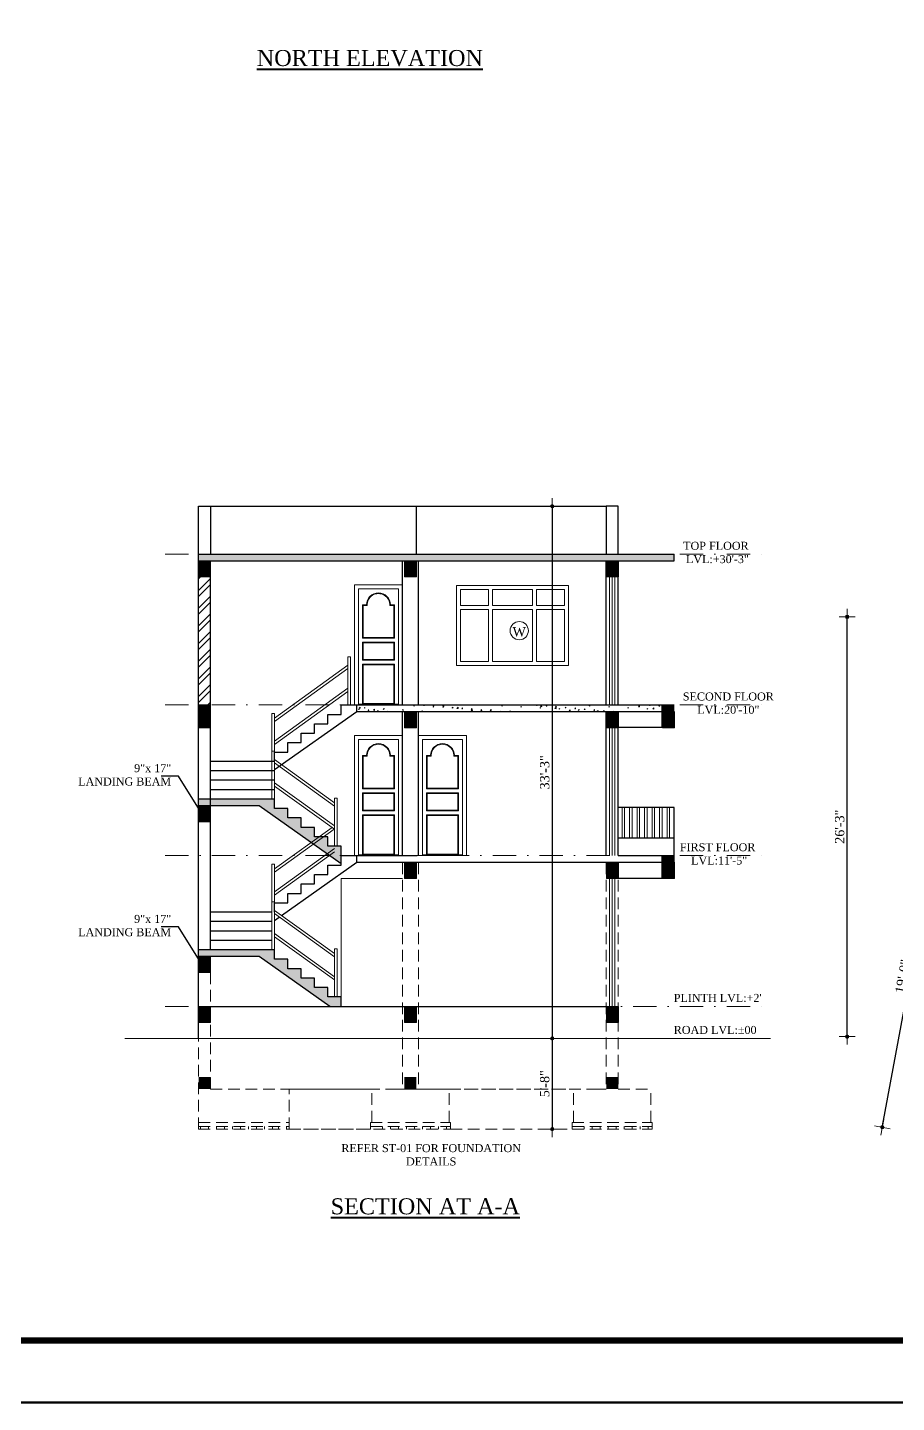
# Model space of a CAD drawing. Header units: inches. Extents: x 897 to 49934, y -34925 to -18564.
# Drawn here: x 17360 to 18012, y -25586 to -24555 of the extents above; entities that cross this region are included whole.
import ezdxf

# ---------------------------------------------------------------- set-up
doc = ezdxf.new("R2010")
doc.units = ezdxf.units.IN
doc.header["$LTSCALE"] = 35
doc.header["$MEASUREMENT"] = 0
doc.header["$PDMODE"] = 34
doc.linetypes.add('DASHDOTX2', pattern=[2, 1, -0.5, 0, -0.5])
doc.linetypes.add('HIDDEN', pattern=[0.375, 0.25, -0.125])
for name, color, linetype, lineweight in [('SES- Door&Window', 21, 'Continuous', 15), ('SES-CENTRE', 8, 'DASHDOTX2', 13), ('SES-DIMENSION', 142, 'Continuous', 13), ('SES-Elevation', 4, 'Continuous', 15), ('SES-HACTH', 8, 'Continuous', 13), ('SES-Leader', 2, 'Continuous', 15), ('SES-REBARS', 1, 'Continuous', 40), ('SES-SHEETS', 7, 'Continuous', 60), ('SES-TEXT', 3, 'Continuous', 20), ('SES-TitleText', 7, 'Continuous', 40), ('SES-Wall Plan', 6, 'Continuous', 30)]:
    doc.layers.add(name, color=color, linetype=linetype, lineweight=lineweight)
doc.styles.add('7 INCH', font='times.ttf', dxfattribs={"height": 7})
doc.styles.add('SES-ARAIL', font='times.ttf', dxfattribs={"height": 6})
doc.styles.add('SES-Title Text', font='times.ttf', dxfattribs={"height": 10})
doc.dimstyles.new('7 INCH', dxfattribs={"dimscale": 0, "dimtxt": 7, "dimasz": 1, "dimexe": 2, "dimexo": 9, "dimgap": 2, "dimtad": 1, "dimdec": 0, "dimzin": 3, "dimdsep": 46, "dimlunit": 4, "dimtxsty": '7 INCH', "dimblk": 'DIM', "dimcen": 3, "dimdle": 3, "dimse1": 1, "dimse2": 1, "dimclrd": 256, "dimclre": 256, "dimclrt": 7, "dimadec": 1, "dimazin": 2, "dimtfac": 1, "dimtdec": 0, "dimtix": 1, "dimtofl": 0, "dimtmove": 2, "dimatfit": 3, "dimldrblk": 'ARW', "dimfxl": 2, "dimfrac": 2, "dimtolj": 2, "dimtzin": 0, "dimarcsym": 0})

# ---------------------------------------------------------------- blocks, each defined once
blk = doc.blocks.new('DIM')
at = {"layer": 'SES-DIMENSION'}
h = blk.add_hatch(color=256, dxfattribs=at)
h.paths.add_polyline_path([(0, 1.28), (0, 0), (1.28, 0, 0.414214)])
h.paths.add_polyline_path([(1.28, 0), (0, 0), (0, -1.28, 0.414214)])
h.paths.add_polyline_path([(0, 0), (-1.28, 0, 0.414214), (0, -1.28)])
h.paths.add_polyline_path([(0, 1.28, 0.414214), (-1.28, 0), (0, 0)])
for p, q in [((0, 6), (0, -6)), ((-6, 0), (6, 0))]:
    blk.add_line(p, q, dxfattribs=at)
blk.add_circle((0, 0), 1.28, dxfattribs=at)
blk = doc.blocks.new('*D622')
at = {"layer": 'Defpoints', "color": 0, "linetype": 'ByBlock', "transparency": 16777216}
for p in [(18042.9, -25155.8), (18072.5, -25161.3), (18031, -25385.5)]:
    blk.add_point(p, dxfattribs=at)
at = {"layer": 'SES-DIMENSION', "linetype": 'ByBlock', "lineweight": -2, "transparency": 16777216}
blk.add_line((18001.5, -25379), (18042.7, -25156.8), dxfattribs=at)
for p, rotation in [((18042.9, -25155.8), 79.49685454110212), ((18001.3, -25380), 259.4968545411022)]:
    blk.add_blockref('DIM', p, dxfattribs=dict(at, rotation=rotation))
at = {"layer": 'SES-DIMENSION', "color": 7, "linetype": 'ByBlock', "transparency": 16777216, "insert": (18016.6, -25266.9), "char_height": 7, "attachment_point": 5, "rotation": 79.4969, "style": '7 INCH'}
blk.add_mtext('\\A2;19\'-0"', dxfattribs=at)
blk = doc.blocks.new('ARW')
at = {"layer": 'SES-DIMENSION'}
blk.add_lwpolyline([(10, 0, 0, 6, 0), (0, 0, 0, 0, 0), (10, 0, 0, 0, 0)], format="xyseb", dxfattribs=at)
blk = doc.blocks.new('s1')
at = {"layer": 'SES-SHEETS', "color": 8}
blk.add_lwpolyline([(14202.2, -12888.6), (17370.2, -12888.6), (17370.2, -15126.6), (14202.2, -15126.6)], close=True, dxfattribs=at)
at = {"layer": 'SES-SHEETS'}
for points in [[(14295.2, -12933.6), (17325.2, -12933.6), (17325.2, -15081.6), (14295.2, -15081.6)], [(14296.2, -12934.6), (17324.2, -12934.6), (17324.2, -15080.6), (14296.2, -15080.6)], [(14297.2, -12935.6), (17323.2, -12935.6), (17323.2, -15079.6), (14297.2, -15079.6)], [(14298.2, -12936.6), (17322.2, -12936.6), (17322.2, -15078.6), (14298.2, -15078.6)]]:
    blk.add_lwpolyline(points, close=True, dxfattribs=at)
blk = doc.blocks.new('BEAM')
at = {"layer": 'SES-HACTH'}
h = blk.add_hatch(color=256, dxfattribs=at)
h.dxf.hatch_style = 1
h.paths.add_polyline_path([(13624.7, -26176.9), (13624.7, -26188.9), (13633.7, -26188.9), (13633.7, -26176.9)])
at = {"layer": 'SES-Elevation'}
blk.add_lwpolyline([(13624.7, -26176.9), (13633.7, -26176.9), (13633.7, -26188.9), (13624.7, -26188.9)], close=True, dxfattribs=at)
blk = doc.blocks.new('*D779')
at = {"layer": 'Defpoints', "color": 0, "transparency": 16777216}
for p in [(17787.2, -24914.4), (17753.8, -25313.4), (17787.2, -25313.4)]:
    blk.add_point(p, dxfattribs=at)
at = {"layer": 'SES-DIMENSION', "lineweight": -2, "transparency": 16777216}
blk.add_line((17753.8, -24915.4), (17753.8, -25312.4), dxfattribs=at)
for p, rotation in [((17753.8, -24914.4), 90), ((17753.8, -25313.4), 270)]:
    blk.add_blockref('DIM', p, dxfattribs=dict(at, rotation=rotation))
at = {"layer": 'SES-DIMENSION', "color": 7, "transparency": 16777216, "insert": (17748.2, -25113.9), "char_height": 7, "attachment_point": 5, "rotation": 90, "style": '7 INCH'}
blk.add_mtext('\\A2;33\'-3"', dxfattribs=at)
blk = doc.blocks.new('*D780')
at = {"layer": 'Defpoints', "color": 0, "transparency": 16777216}
for p in [(17787.2, -25313.4), (17753.8, -25381.4), (17812.7, -25381.4)]:
    blk.add_point(p, dxfattribs=at)
at = {"layer": 'SES-DIMENSION', "lineweight": -2, "transparency": 16777216}
blk.add_line((17753.8, -25314.4), (17753.8, -25380.4), dxfattribs=at)
for p, rotation in [((17753.8, -25313.4), 90), ((17753.8, -25381.4), 270)]:
    blk.add_blockref('DIM', p, dxfattribs=dict(at, rotation=rotation))
at = {"layer": 'SES-DIMENSION', "color": 7, "transparency": 16777216, "insert": (17748.2, -25347.4), "char_height": 7, "attachment_point": 5, "rotation": 90, "style": '7 INCH'}
blk.add_mtext('\\A2;5\'-8"', dxfattribs=at)
blk = doc.blocks.new('w')
at = {"layer": 'SES-Elevation', "linetype": 'Continuous'}
blk.add_lwpolyline([(19209.8, -25311.3), (19293.8, -25311.3), (19293.8, -25251.3), (19209.8, -25251.3)], close=True, dxfattribs=at)
at = {"layer": 'SES-Elevation'}
blk.add_circle((19256.9, -25285.1), 6.83, dxfattribs=at)
at = {"layer": 'SES-HACTH', "linetype": 'Continuous'}
for p, q in [((19233.8, -25254.3), (19212.8, -25254.3)), ((19212.8, -25254.3), (19212.8, -25266.3)), ((19233.8, -25254.3), (19233.8, -25266.3)), ((19266.8, -25254.3), (19236.8, -25254.3)), ((19236.8, -25254.3), (19236.8, -25266.3)), ((19266.8, -25254.3), (19266.8, -25266.3)), ((19290.8, -25254.3), (19269.8, -25254.3)), ((19269.8, -25254.3), (19269.8, -25266.3)), ((19290.8, -25266.3), (19290.8, -25254.3)), ((19233.8, -25266.3), (19212.8, -25266.3)), ((19266.8, -25266.3), (19236.8, -25266.3)), ((19290.8, -25266.3), (19269.8, -25266.3)), ((19233.8, -25269.3), (19212.8, -25269.3)), ((19212.8, -25269.3), (19212.8, -25308.3)), ((19233.8, -25269.3), (19233.8, -25308.3)), ((19266.8, -25269.3), (19236.8, -25269.3)), ((19236.8, -25269.3), (19236.8, -25308.3)), ((19266.8, -25269.3), (19266.8, -25308.3)), ((19290.8, -25269.3), (19269.8, -25269.3)), ((19269.8, -25269.3), (19269.8, -25308.3)), ((19290.8, -25308.3), (19290.8, -25269.3)), ((19212.8, -25308.3), (19233.8, -25308.3)), ((19236.8, -25308.3), (19266.8, -25308.3)), ((19269.8, -25308.3), (19290.8, -25308.3))]:
    blk.add_line(p, q, dxfattribs=at)
at = {"layer": 'SES-TEXT', "ltscale": 2, "style": '7 INCH'}
blk.add_text('W', height=7, dxfattribs=at).set_placement((19251.9, -25289.4))
blk = doc.blocks.new('*D796')
at = {"layer": 'Defpoints', "color": 0, "transparency": 16777216}
for p in [(17975, -24997.3), (18168.5, -24997.3), (18168.5, -25312.1)]:
    blk.add_point(p, dxfattribs=at)
at = {"layer": 'SES-Elevation', "lineweight": -2, "transparency": 16777216}
blk.add_line((17975, -25311.1), (17975, -24998.3), dxfattribs=at)
for p, rotation in [((17975, -24997.3), 90), ((17975, -25312.1), 270)]:
    blk.add_blockref('DIM', p, dxfattribs=dict(at, rotation=rotation))
at = {"layer": 'SES-Elevation', "color": 7, "transparency": 16777216, "insert": (17969.4, -25154.7), "char_height": 7, "attachment_point": 5, "rotation": 90, "style": '7 INCH'}
blk.add_mtext('\\A2;26\'-3"', dxfattribs=at)

msp = doc.modelspace()

# ---------------------------------------------------------------- hatches: boundary and pattern name
at = {"layer": 'SES-DIMENSION', "linetype": 'ByBlock'}
h = msp.add_hatch(dxfattribs=at)
h.set_pattern_fill('ANSI32', color=256, scale=15, angle=45)
h.set_pattern_definition([(90, (3906.802, 961.649), (-5.625, 9e-16), []), (90, (3908.677, 963.524), (-5.625, 9e-16), [])])
h.paths.add_polyline_path([(17845.37, -25140.39), (17803.37, -25140.39), (17803.37, -25163.39), (17845.37, -25163.39)])
at = {"layer": 'SES-Elevation'}
h = msp.add_hatch(dxfattribs=at)
h.set_pattern_fill('ANSI32', color=256, scale=25)
h.paths.add_polyline_path([(17497.59, -24967.39), (17488.59, -24967.39), (17488.59, -25063.39), (17497.59, -25063.39)])
at = {"layer": 'SES-Elevation', "linetype": 'HIDDEN'}
for points in [[(17488.59, -25342.39), (17497.59, -25342.39), (17497.59, -25351.39), (17488.59, -25351.39)], [(17642.98, -25342.39), (17651.98, -25342.39), (17651.98, -25351.39), (17642.98, -25351.39)], [(17794.37, -25342.39), (17803.37, -25342.39), (17803.37, -25351.39), (17794.37, -25351.39)]]:
    msp.add_hatch(color=256, dxfattribs=at).paths.add_polyline_path(points)
at = {"layer": 'SES-HACTH'}
h = msp.add_hatch(color=256, dxfattribs=at)
h.dxf.hatch_style = 1
h.paths.add_polyline_path([(17845.37, -24955.39), (17845.37, -24950.39), (17488.59, -24950.39), (17488.59, -24955.39)])
h = msp.add_hatch(color=256, dxfattribs=at)
h.dxf.hatch_style = 1
h.paths.add_polyline_path([(17488.59, -25068.39), (17497.59, -25068.39), (17497.59, -25063.39), (17488.59, -25063.39)])
h = msp.add_hatch(color=256, dxfattribs=at)
h.dxf.hatch_style = 1
h.paths.add_polyline_path([(17845.37, -25063.39), (17836.37, -25063.39), (17836.37, -25068.39), (17845.37, -25068.39)])
h = msp.add_hatch(color=256, dxfattribs=at)
h.dxf.hatch_style = 1
h.paths.add_polyline_path([(17555.59, -25141.08), (17545.59, -25141.08), (17545.59, -25134.02), (17488.59, -25134.02), (17488.59, -25139.02), (17534, -25139.02), (17595.59, -25182.51), (17595.59, -25176.39), (17595.59, -25169.33), (17585.59, -25169.33), (17585.59, -25162.27), (17575.59, -25162.27), (17575.59, -25155.2), (17565.59, -25155.2), (17565.59, -25148.14), (17555.59, -25148.14)])
h = msp.add_hatch(color=256, dxfattribs=at)
h.dxf.hatch_style = 1
h.paths.add_polyline_path([(17845.37, -25181.39), (17845.37, -25176.39), (17836.37, -25176.39), (17836.37, -25181.39)])
h = msp.add_hatch(color=256, dxfattribs=at)
h.dxf.hatch_style = 1
h.paths.add_polyline_path([(17586.92, -25289.39), (17595.59, -25289.39), (17595.59, -25282.33), (17585.59, -25282.33), (17585.59, -25275.27), (17575.59, -25275.27), (17575.59, -25268.2), (17565.59, -25268.2), (17565.59, -25261.14), (17555.59, -25261.14), (17555.59, -25254.08), (17545.59, -25254.08), (17545.59, -25247.02), (17488.59, -25247.02), (17488.59, -25252.02), (17534, -25252.02)])

# ---------------------------------------------------------------- linework, layer by layer
at = {"layer": 'SES- Door&Window'}
for p, q in [((17605.48, -24973.39), (17605.48, -25063.39)), ((17608.48, -24976.39), (17608.48, -25063.39)), ((17608.48, -24976.39), (17638.48, -24976.39)), ((17638.48, -24976.39), (17638.48, -25063.39)), ((17611.48, -25013.39), (17611.48, -24988.39)), ((17611.48, -24988.39), (17614.48, -24988.39)), ((17611.98, -25012.89), (17611.98, -24988.89)), ((17611.98, -24988.89), (17615, -24988.89)), ((17631.97, -24988.89), (17634.98, -24988.89)), ((17632.48, -24988.39), (17635.48, -24988.39)), ((17634.98, -24988.89), (17634.98, -25012.89)), ((17635.48, -24988.39), (17635.48, -25013.39)), ((17635.48, -25013.39), (17611.48, -25013.39)), ((17635.48, -25016.39), (17611.48, -25016.39)), ((17611.48, -25029.89), (17611.48, -25016.39)), ((17634.98, -25012.89), (17611.98, -25012.89)), ((17634.98, -25016.89), (17611.98, -25016.89)), ((17611.98, -25029.39), (17611.98, -25016.89)), ((17634.98, -25016.89), (17634.98, -25029.39)), ((17635.48, -25016.39), (17635.48, -25029.89)), ((17635.48, -25029.89), (17611.48, -25029.89)), ((17634.98, -25029.39), (17611.98, -25029.39)), ((17611.48, -25062.89), (17611.48, -25032.89)), ((17635.48, -25032.89), (17611.48, -25032.89)), ((17611.98, -25062.39), (17611.98, -25033.39)), ((17634.98, -25033.39), (17611.98, -25033.39)), ((17634.98, -25033.39), (17634.98, -25062.39)), ((17635.48, -25032.89), (17635.48, -25062.89)), ((17608.48, -25062.89), (17638.48, -25062.89)), ((17634.98, -25062.39), (17611.98, -25062.39)), ((17605.48, -25086.39), (17605.48, -25176.39)), ((17608.48, -25089.39), (17608.48, -25176.39)), ((17608.48, -25089.39), (17638.48, -25089.39)), ((17638.48, -25089.39), (17638.48, -25176.39)), ((17656.48, -25089.39), (17656.48, -25176.39)), ((17656.48, -25089.39), (17686.48, -25089.39)), ((17686.48, -25089.39), (17686.48, -25176.39)), ((17611.48, -25126.39), (17611.48, -25101.39)), ((17611.48, -25101.39), (17614.48, -25101.39)), ((17611.98, -25125.89), (17611.98, -25101.89)), ((17611.98, -25101.89), (17615, -25101.89)), ((17631.97, -25101.89), (17634.98, -25101.89)), ((17632.48, -25101.39), (17635.48, -25101.39)), ((17634.98, -25101.89), (17634.98, -25125.89)), ((17635.48, -25101.39), (17635.48, -25126.39)), ((17659.48, -25126.39), (17659.48, -25101.39)), ((17659.48, -25101.39), (17662.48, -25101.39)), ((17659.98, -25125.89), (17659.98, -25101.89)), ((17659.98, -25101.89), (17663, -25101.89)), ((17679.97, -25101.89), (17682.98, -25101.89)), ((17680.48, -25101.39), (17683.48, -25101.39)), ((17682.98, -25101.89), (17682.98, -25125.89)), ((17683.48, -25101.39), (17683.48, -25126.39)), ((17635.48, -25126.39), (17611.48, -25126.39)), ((17635.48, -25129.39), (17611.48, -25129.39)), ((17611.48, -25142.89), (17611.48, -25129.39)), ((17634.98, -25125.89), (17611.98, -25125.89)), ((17634.98, -25129.89), (17611.98, -25129.89)), ((17611.98, -25142.39), (17611.98, -25129.89)), ((17634.98, -25129.89), (17634.98, -25142.39)), ((17635.48, -25129.39), (17635.48, -25142.89)), ((17683.48, -25126.39), (17659.48, -25126.39)), ((17683.48, -25129.39), (17659.48, -25129.39)), ((17659.48, -25142.89), (17659.48, -25129.39)), ((17682.98, -25125.89), (17659.98, -25125.89)), ((17682.98, -25129.89), (17659.98, -25129.89)), ((17659.98, -25142.39), (17659.98, -25129.89)), ((17682.98, -25129.89), (17682.98, -25142.39)), ((17683.48, -25129.39), (17683.48, -25142.89)), ((17635.48, -25142.89), (17611.48, -25142.89)), ((17634.98, -25142.39), (17611.98, -25142.39)), ((17683.48, -25142.89), (17659.48, -25142.89)), ((17682.98, -25142.39), (17659.98, -25142.39)), ((17611.48, -25175.89), (17611.48, -25145.89)), ((17635.48, -25145.89), (17611.48, -25145.89)), ((17611.98, -25175.39), (17611.98, -25146.39)), ((17634.98, -25146.39), (17611.98, -25146.39)), ((17634.98, -25146.39), (17634.98, -25175.39)), ((17635.48, -25145.89), (17635.48, -25175.89)), ((17659.48, -25175.89), (17659.48, -25145.89)), ((17683.48, -25145.89), (17659.48, -25145.89)), ((17659.98, -25175.39), (17659.98, -25146.39)), ((17682.98, -25146.39), (17659.98, -25146.39)), ((17682.98, -25146.39), (17682.98, -25175.39)), ((17683.48, -25145.89), (17683.48, -25175.89)), ((17634.98, -25175.39), (17611.98, -25175.39)), ((17682.98, -25175.39), (17659.98, -25175.39)), ((17608.48, -25175.89), (17638.48, -25175.89)), ((17656.48, -25175.89), (17686.48, -25175.89))]:
    msp.add_line(p, q, dxfattribs=at)
for points in [[(17796.87, -25063.39), (17796.87, -24967.39)], [(17798.87, -25063.39), (17798.87, -24967.39)], [(17800.87, -25063.39), (17800.87, -24967.39)], [(17605.48, -24973.39), (17641.48, -24973.39), (17641.48, -25063.39), (17605.48, -25063.39), (17605.48, -25020.39)], [(17796.87, -25176.39), (17796.87, -25080.39)], [(17798.87, -25176.39), (17798.87, -25080.39)], [(17800.87, -25176.39), (17800.87, -25080.39)], [(17605.48, -25086.39), (17641.48, -25086.39), (17641.48, -25176.39), (17605.48, -25176.39), (17605.48, -25133.39)], [(17653.48, -25086.39), (17689.48, -25086.39), (17689.48, -25176.39), (17653.48, -25176.39), (17653.48, -25133.39)], [(17796.87, -25289.39), (17796.87, -25193.39)], [(17798.87, -25289.39), (17798.87, -25193.39)], [(17800.87, -25289.39), (17800.87, -25193.39)]]:
    msp.add_lwpolyline(points, dxfattribs=at)
for centre, radius, start, end in [((17623.48, -24988.39), 9, 0, 180), ((17623.48, -24988.39), 8.5, 356.62771, 183.37229), ((17623.48, -25101.39), 9, 0, 180), ((17623.48, -25101.39), 8.5, 356.62771, 183.37229), ((17671.48, -25101.39), 9, 0, 180), ((17671.48, -25101.39), 8.5, 356.62771, 183.37229)]:
    msp.add_arc(centre, radius, start, end, dxfattribs=at)
at = {"layer": 'SES-CENTRE', "ltscale": 0.5}
for p, q in [((17463.52, -24950.39), (17917.43, -24950.39)), ((17463.52, -25063.39), (17917.43, -25063.39)), ((17463.52, -25176.39), (17917.43, -25176.39)), ((17463.52, -25289.39), (17917.43, -25289.39))]:
    msp.add_line(p, q, dxfattribs=at)
at = {"layer": 'SES-Elevation', "linetype": 'HIDDEN'}
for p, q in [((17488.59, -25381.39), (17488.59, -24914.39)), ((17641.48, -25181.39), (17641.48, -25351.39)), ((17653.48, -25181.39), (17653.48, -25351.39)), ((17794.37, -25181.39), (17794.37, -25351.39)), ((17803.37, -25181.39), (17803.37, -25351.39)), ((17497.59, -25351.39), (17497.59, -25252.02)), ((17497.59, -25351.39), (17676.48, -25351.39)), ((17556.59, -25381.39), (17556.59, -25351.39)), ((17618.48, -25376.39), (17618.48, -25351.39)), ((17788.37, -25351.39), (17636.98, -25351.39)), ((17676.48, -25376.39), (17676.48, -25351.39)), ((17769.87, -25376.39), (17769.87, -25351.39)), ((17794.37, -25351.39), (17788.37, -25351.39)), ((17803.37, -25351.39), (17827.87, -25351.39)), ((17827.87, -25376.39), (17827.87, -25351.39)), ((17488.59, -25376.39), (17556.59, -25376.39)), ((17488.59, -25379.39), (17556.59, -25379.39)), ((17488.59, -25381.39), (17677.48, -25381.39)), ((17490.09, -25381.39), (17490.09, -25379.39)), ((17496.09, -25381.39), (17496.09, -25379.39)), ((17502.09, -25381.39), (17502.09, -25379.39)), ((17508.09, -25381.39), (17508.09, -25379.39)), ((17514.09, -25381.39), (17514.09, -25379.39)), ((17520.09, -25381.39), (17520.09, -25379.39)), ((17526.09, -25381.39), (17526.09, -25379.39)), ((17532.09, -25381.39), (17532.09, -25379.39)), ((17538.09, -25381.39), (17538.09, -25379.39)), ((17544.09, -25381.39), (17544.09, -25379.39)), ((17548.59, -25381.39), (17548.59, -25379.39)), ((17554.59, -25381.39), (17554.59, -25379.39)), ((17617.48, -25381.39), (17617.48, -25376.39)), ((17617.48, -25376.39), (17677.48, -25376.39)), ((17617.48, -25379.39), (17677.48, -25379.39)), ((17626.48, -25381.39), (17626.48, -25379.39)), ((17632.48, -25381.39), (17632.48, -25379.39)), ((17638.48, -25381.39), (17638.48, -25379.39)), ((17644.48, -25381.39), (17644.48, -25379.39)), ((17650.48, -25381.39), (17650.48, -25379.39)), ((17656.48, -25381.39), (17656.48, -25379.39)), ((17662.48, -25381.39), (17662.48, -25379.39)), ((17668.48, -25381.39), (17668.48, -25379.39)), ((17674.48, -25381.39), (17674.48, -25379.39)), ((17677.48, -25381.39), (17677.48, -25376.39)), ((17768.87, -25381.39), (17768.87, -25376.39)), ((17768.87, -25376.39), (17828.87, -25376.39)), ((17768.87, -25379.39), (17828.87, -25379.39)), ((17768.87, -25381.39), (17828.87, -25381.39)), ((17777.87, -25381.39), (17777.87, -25379.39)), ((17783.87, -25381.39), (17783.87, -25379.39)), ((17789.87, -25381.39), (17789.87, -25379.39)), ((17795.87, -25381.39), (17795.87, -25379.39)), ((17801.87, -25381.39), (17801.87, -25379.39)), ((17807.87, -25381.39), (17807.87, -25379.39)), ((17813.87, -25381.39), (17813.87, -25379.39)), ((17819.87, -25381.39), (17819.87, -25379.39)), ((17825.87, -25381.39), (17825.87, -25379.39)), ((17828.87, -25381.39), (17828.87, -25376.39))]:
    msp.add_line(p, q, dxfattribs=at)
at = {"layer": 'SES-Elevation'}
for p, q in [((17595.59, -25289.39), (17595.59, -25193.39)), ((17595.59, -25193.39), (17641.48, -25193.39)), ((17433.24, -25313.39), (17917.43, -25313.39))]:
    msp.add_line(p, q, dxfattribs=at)
at = {"layer": 'SES-Elevation', "linetype": 'HIDDEN'}
for points in [[(17556.59, -25351.39), (17618.48, -25351.39)], [(17676.48, -25351.39), (17769.87, -25351.39)], [(17556.59, -25381.39), (17617.48, -25381.39)], [(17677.48, -25381.39), (17768.87, -25381.39)]]:
    msp.add_lwpolyline(points, dxfattribs=at)
at = {"layer": 'SES-HACTH'}
for p, q in [((17545.59, -25073.26), (17600.59, -25033.62)), ((17545.59, -25075.72), (17600.59, -25036.08)), ((17545.59, -25090.57), (17600.59, -25050.93)), ((17545.59, -25093.03), (17600.59, -25053.4)), ((17545.59, -25069.77), (17543.59, -25069.77)), ((17590.59, -25136.82), (17545.59, -25104.39)), ((17590.59, -25139.28), (17545.59, -25106.85)), ((17590.59, -25154.13), (17545.59, -25121.7)), ((17590.59, -25156.6), (17545.59, -25124.17)), ((17590.59, -25133.33), (17592.59, -25133.33)), ((17545.59, -25186.26), (17588.67, -25155.21)), ((17545.59, -25188.72), (17590.38, -25156.44)), ((17545.59, -25203.57), (17590.59, -25171.14)), ((17545.59, -25206.03), (17590.59, -25173.6)), ((17545.59, -25182.77), (17543.59, -25182.77)), ((17590.59, -25249.82), (17545.59, -25217.39)), ((17590.59, -25252.28), (17545.59, -25219.85)), ((17590.59, -25267.13), (17545.59, -25234.7)), ((17590.59, -25269.6), (17545.59, -25237.17)), ((17590.59, -25246.33), (17592.59, -25246.33))]:
    msp.add_line(p, q, dxfattribs=at)
at = {"layer": 'SES-HACTH', "linetype": 'Continuous'}
for p, q in [((17608.49, -25066.83), (17608.97, -25066.25)), ((17608.49, -25066.83), (17609.09, -25066.88)), ((17609.09, -25066.88), (17608.97, -25066.25)), ((17608.99, -25065.77), (17609.88, -25065.9)), ((17609.01, -25065.75), (17609.79, -25064.94)), ((17609.88, -25065.9), (17609.77, -25064.95)), ((17612.68, -25065.58), (17613.38, -25065.31)), ((17612.68, -25065.58), (17613.18, -25065.91)), ((17613.18, -25065.91), (17613.38, -25065.31)), ((17615.66, -25067.45), (17616.15, -25066.88)), ((17615.66, -25067.45), (17616.26, -25067.51)), ((17616.26, -25067.51), (17616.15, -25066.88)), ((17619.67, -25067.42), (17620.56, -25067.56)), ((17619.68, -25067.41), (17620.46, -25066.6)), ((17620.56, -25067.56), (17620.45, -25066.61)), ((17622.84, -25068.08), (17623.32, -25067.51)), ((17622.84, -25068.08), (17623.44, -25068.13)), ((17623.43, -25068.13), (17623.32, -25067.51)), ((17627.05, -25066.38), (17627.75, -25066.11)), ((17627.05, -25066.38), (17627.55, -25066.71)), ((17627.55, -25066.71), (17627.75, -25066.11)), ((17630.28, -25068.39), (17630.49, -25068.14)), ((17630.54, -25068.39), (17630.49, -25068.14)), ((17631, -25068.39), (17631.13, -25068.25)), ((17631.13, -25068.39), (17631.12, -25068.26)), ((17635.81, -25063.39), (17635.95, -25063.49)), ((17635.95, -25063.49), (17635.98, -25063.39)), ((17641.42, -25067.18), (17642.12, -25066.91)), ((17641.42, -25067.18), (17641.92, -25067.51)), ((17641.92, -25067.51), (17642.12, -25066.91)), ((17649.82, -25063.95), (17650.52, -25063.68)), ((17649.82, -25063.95), (17650.32, -25064.29)), ((17650.32, -25064.29), (17650.52, -25063.68)), ((17655.79, -25067.98), (17656.49, -25067.71)), ((17655.79, -25067.98), (17656.29, -25068.31)), ((17656.29, -25068.31), (17656.49, -25067.71)), ((17657.31, -25063.7), (17657.57, -25063.39)), ((17657.31, -25063.7), (17657.91, -25063.75)), ((17657.91, -25063.75), (17657.84, -25063.39)), ((17664.2, -25064.75), (17664.9, -25064.49)), ((17664.2, -25064.75), (17664.69, -25065.09)), ((17664.49, -25064.33), (17664.97, -25063.75)), ((17664.49, -25064.33), (17665.08, -25064.38)), ((17664.69, -25065.09), (17664.9, -25064.49)), ((17665.08, -25064.38), (17664.97, -25063.75)), ((17671.66, -25064.95), (17672.14, -25064.38)), ((17671.66, -25064.95), (17672.26, -25065.01)), ((17671.7, -25064.3), (17672.59, -25064.44)), ((17671.72, -25064.29), (17672.5, -25063.48)), ((17672.26, -25065.01), (17672.14, -25064.38)), ((17672.59, -25064.44), (17672.48, -25063.49)), ((17678.57, -25065.55), (17679.27, -25065.29)), ((17678.57, -25065.55), (17679.06, -25065.89)), ((17678.83, -25065.58), (17679.31, -25065.01)), ((17678.83, -25065.58), (17679.43, -25065.63)), ((17679.06, -25065.89), (17679.27, -25065.29)), ((17679.43, -25065.63), (17679.31, -25065.01)), ((17682.38, -25065.96), (17683.27, -25066.09)), ((17682.39, -25065.94), (17683.17, -25065.13)), ((17683.27, -25066.09), (17683.15, -25065.14)), ((17686, -25066.21), (17686.49, -25065.63)), ((17686, -25066.21), (17686.6, -25066.26)), ((17686.6, -25066.26), (17686.49, -25065.63)), ((17692.94, -25066.36), (17693.64, -25066.09)), ((17692.94, -25066.36), (17693.44, -25066.69)), ((17693.05, -25067.61), (17693.94, -25067.75)), ((17693.06, -25067.6), (17693.84, -25066.79)), ((17693.18, -25066.84), (17693.66, -25066.26)), ((17693.18, -25066.84), (17693.77, -25066.89)), ((17693.44, -25066.69), (17693.64, -25066.09)), ((17693.77, -25066.89), (17693.66, -25066.26)), ((17693.94, -25067.75), (17693.83, -25066.8)), ((17700.35, -25067.46), (17700.83, -25066.89)), ((17700.35, -25067.46), (17700.95, -25067.52)), ((17700.95, -25067.52), (17700.83, -25066.89)), ((17701.73, -25063.39), (17701.84, -25063.47)), ((17701.84, -25063.47), (17701.86, -25063.39)), ((17707.31, -25067.16), (17708.01, -25066.89)), ((17707.31, -25067.16), (17707.81, -25067.49)), ((17707.52, -25068.09), (17708, -25067.52)), ((17707.52, -25068.09), (17708.12, -25068.14)), ((17707.81, -25067.49), (17708.01, -25066.89)), ((17708.12, -25068.14), (17708, -25067.52)), ((17714.97, -25068.39), (17715.18, -25068.14)), ((17715.22, -25068.39), (17715.18, -25068.14)), ((17715.71, -25063.93), (17716.41, -25063.66)), ((17715.71, -25063.93), (17716.21, -25064.27)), ((17716.21, -25064.27), (17716.41, -25063.66)), ((17721.68, -25067.96), (17722.38, -25067.69)), ((17721.68, -25067.96), (17722.18, -25068.29)), ((17722.18, -25068.29), (17722.38, -25067.69)), ((17730.08, -25064.73), (17730.78, -25064.46)), ((17730.08, -25064.73), (17730.58, -25065.07)), ((17730.58, -25065.07), (17730.78, -25064.46)), ((17742, -25063.71), (17742.26, -25063.39)), ((17742, -25063.71), (17742.59, -25063.76)), ((17742.59, -25063.76), (17742.53, -25063.39)), ((17744.45, -25065.53), (17745.15, -25065.26)), ((17744.45, -25065.53), (17744.95, -25065.87)), ((17744.95, -25065.87), (17745.15, -25065.26)), ((17745.08, -25064.49), (17745.97, -25064.63)), ((17745.1, -25064.48), (17745.88, -25063.67)), ((17745.97, -25064.63), (17745.86, -25063.68)), ((17749.17, -25064.33), (17749.65, -25063.76)), ((17749.17, -25064.33), (17749.77, -25064.39)), ((17749.77, -25064.39), (17749.65, -25063.76)), ((17755.76, -25066.15), (17756.65, -25066.28)), ((17755.77, -25066.13), (17756.55, -25065.32)), ((17756.34, -25064.96), (17756.82, -25064.39)), ((17756.34, -25064.96), (17756.94, -25065.01)), ((17756.65, -25066.28), (17756.54, -25065.33)), ((17756.94, -25065.01), (17756.82, -25064.39)), ((17758.83, -25066.33), (17759.53, -25066.07)), ((17758.83, -25066.33), (17759.32, -25066.67)), ((17759.32, -25066.67), (17759.53, -25066.07)), ((17763.51, -25065.59), (17764, -25065.01)), ((17763.51, -25065.59), (17764.11, -25065.64)), ((17764.11, -25065.64), (17764, -25065.01)), ((17766.43, -25067.8), (17767.32, -25067.94)), ((17766.44, -25067.79), (17767.22, -25066.98)), ((17767.32, -25067.94), (17767.21, -25066.99)), ((17767.65, -25063.39), (17767.73, -25063.44)), ((17767.72, -25063.44), (17767.74, -25063.39)), ((17770.69, -25066.22), (17771.17, -25065.64)), ((17770.69, -25066.22), (17771.28, -25066.27)), ((17771.28, -25066.27), (17771.17, -25065.64)), ((17773.2, -25067.13), (17773.9, -25066.87)), ((17773.2, -25067.13), (17773.69, -25067.47)), ((17773.69, -25067.47), (17773.9, -25066.87)), ((17777.86, -25066.84), (17778.34, -25066.27)), ((17777.86, -25066.84), (17778.46, -25066.9)), ((17778.46, -25066.9), (17778.34, -25066.27)), ((17781.6, -25063.91), (17782.3, -25063.64)), ((17781.6, -25063.91), (17782.1, -25064.25)), ((17782.1, -25064.25), (17782.3, -25063.64)), ((17785.03, -25067.47), (17785.51, -25066.9)), ((17785.03, -25067.47), (17785.63, -25067.52)), ((17785.63, -25067.52), (17785.51, -25066.9)), ((17787.57, -25067.94), (17788.27, -25067.67)), ((17787.57, -25067.94), (17788.07, -25068.27)), ((17788.07, -25068.27), (17788.27, -25067.67)), ((17792.2, -25068.1), (17792.69, -25067.52)), ((17792.2, -25068.1), (17792.8, -25068.15)), ((17792.8, -25068.15), (17792.69, -25067.52)), ((17795.97, -25064.71), (17796.67, -25064.44)), ((17795.97, -25064.71), (17796.47, -25065.05)), ((17796.47, -25065.05), (17796.67, -25064.44)), ((17799.66, -25068.39), (17799.86, -25068.15)), ((17799.9, -25068.39), (17799.86, -25068.15)), ((17810.34, -25065.51), (17811.04, -25065.24)), ((17810.34, -25065.51), (17810.84, -25065.85)), ((17810.84, -25065.85), (17811.04, -25065.24)), ((17818.47, -25064.68), (17819.36, -25064.82)), ((17818.48, -25064.67), (17819.26, -25063.86)), ((17819.35, -25064.82), (17819.24, -25063.87)), ((17824.71, -25066.31), (17825.41, -25066.04)), ((17824.71, -25066.31), (17825.21, -25066.65)), ((17825.21, -25066.65), (17825.41, -25066.04)), ((17826.68, -25063.71), (17826.95, -25063.39)), ((17826.68, -25063.71), (17827.28, -25063.77)), ((17827.28, -25063.77), (17827.21, -25063.39)), ((17829.14, -25066.34), (17830.03, -25066.47)), ((17829.15, -25066.32), (17829.93, -25065.51)), ((17830.03, -25066.47), (17829.92, -25065.52)), ((17833.57, -25063.39), (17833.61, -25063.42)), ((17833.61, -25063.42), (17833.62, -25063.39)), ((17833.85, -25064.34), (17834.34, -25063.77)), ((17833.85, -25064.34), (17834.45, -25064.39)), ((17834.45, -25064.39), (17834.33, -25063.77))]:
    msp.add_line(p, q, dxfattribs=at)
at = {"layer": 'SES-HACTH'}
for points in [[(17600.59, -25063.39), (17600.59, -25027.39), (17602.59, -25027.39), (17602.59, -25063.39)], [(17543.59, -25105.77), (17543.59, -25069.77)], [(17545.59, -25105.77), (17545.59, -25069.77)], [(17545.59, -25134.02), (17545.59, -25098.02), (17543.59, -25098.02), (17543.59, -25134.02)], [(17590.59, -25169.33), (17590.59, -25133.33)], [(17592.59, -25169.33), (17592.59, -25133.33)], [(17543.59, -25218.77), (17543.59, -25182.77)], [(17545.59, -25218.77), (17545.59, -25182.77)], [(17545.59, -25247.02), (17545.59, -25211.02), (17543.59, -25211.02), (17543.59, -25247.02)], [(17590.59, -25282.33), (17590.59, -25246.33)], [(17592.59, -25282.33), (17592.59, -25246.33)]]:
    msp.add_lwpolyline(points, dxfattribs=at)
at = {"layer": 'SES-Wall Plan', "linetype": 'ByBlock'}
for p, q in [((17488.59, -25313.39), (17488.59, -24950.39)), ((17488.59, -24950.39), (17845.37, -24950.39)), ((17488.59, -24955.39), (17845.37, -24955.39)), ((17497.59, -25247.02), (17497.59, -24955.39)), ((17641.48, -25063.39), (17641.48, -24955.39)), ((17653.48, -25063.39), (17653.48, -24955.39)), ((17794.37, -25063.39), (17794.37, -24955.39)), ((17803.37, -25063.39), (17803.37, -24955.39)), ((17845.37, -24955.39), (17845.37, -24950.39)), ((17488.59, -25063.39), (17497.59, -25063.39)), ((17488.59, -25068.39), (17497.59, -25068.39)), ((17595.59, -25063.39), (17836.37, -25063.39)), ((17607.18, -25068.39), (17607.18, -25063.39)), ((17607.18, -25068.39), (17845.37, -25068.39)), ((17641.48, -25176.39), (17641.48, -25068.39)), ((17653.48, -25176.39), (17653.48, -25068.39)), ((17794.37, -25176.39), (17794.37, -25068.39)), ((17803.37, -25063.39), (17845.37, -25063.39)), ((17803.37, -25176.39), (17803.37, -25068.39)), ((17836.37, -25068.39), (17836.37, -25063.39)), ((17845.37, -25080.39), (17803.37, -25080.39)), ((17545.59, -25105.77), (17497.59, -25105.77)), ((17545.59, -25112.83), (17497.59, -25112.83)), ((17545.59, -25119.89), (17497.59, -25119.89)), ((17545.59, -25126.95), (17497.59, -25126.95)), ((17845.37, -25140.39), (17803.37, -25140.39)), ((17845.37, -25181.39), (17845.37, -25140.39)), ((17845.37, -25163.39), (17803.37, -25163.39)), ((17607.18, -25181.39), (17607.18, -25176.39)), ((17607.18, -25181.39), (17845.37, -25181.39)), ((17803.37, -25176.39), (17845.37, -25176.39)), ((17836.37, -25181.39), (17836.37, -25176.39)), ((17845.37, -25193.39), (17803.37, -25193.39)), ((17543.59, -25218.77), (17497.59, -25218.77)), ((17543.59, -25225.83), (17497.59, -25225.83)), ((17543.59, -25232.89), (17497.59, -25232.89)), ((17543.59, -25239.95), (17497.59, -25239.95)), ((17488.59, -25289.39), (17803.37, -25289.39))]:
    msp.add_line(p, q, dxfattribs=at)
for points in [[(17488.59, -24950.39), (17488.59, -24914.39), (17497.59, -24914.39), (17497.59, -24950.39)], [(17497.59, -24914.39), (17794.37, -24914.39)], [(17651.98, -24950.39), (17651.98, -24914.39)], [(17803.37, -24950.39), (17803.37, -24914.39), (17794.37, -24914.39)], [(17794.37, -24914.39), (17794.37, -24950.39)], [(17545.59, -25111.89), (17607.18, -25068.39), (17652.59, -25068.39)], [(17585.59, -25077.52), (17585.59, -25070.45), (17595.59, -25070.45)], [(17595.59, -25070.45), (17595.59, -25063.39), (17652.59, -25063.39)], [(17575.59, -25084.58), (17575.59, -25077.52), (17585.59, -25077.52)], [(17555.59, -25098.7), (17555.59, -25091.64), (17565.59, -25091.64)], [(17565.59, -25091.64), (17565.59, -25084.58), (17575.59, -25084.58)], [(17545.59, -25105.77), (17545.59, -25098.7), (17555.59, -25098.7)], [(17545.59, -25141.08), (17545.59, -25134.02), (17488.59, -25134.02)], [(17595.59, -25182.51), (17534, -25139.02), (17488.59, -25139.02)], [(17555.59, -25148.14), (17555.59, -25141.08), (17545.59, -25141.08)], [(17565.59, -25155.2), (17565.59, -25148.14), (17555.59, -25148.14)], [(17575.59, -25162.27), (17575.59, -25155.2), (17565.59, -25155.2)], [(17585.59, -25169.33), (17585.59, -25162.27), (17575.59, -25162.27)], [(17595.59, -25176.39), (17595.59, -25169.33), (17585.59, -25169.33)], [(17550.85, -25221.18), (17607.18, -25181.39), (17652.59, -25181.39)], [(17585.59, -25190.52), (17585.59, -25183.45), (17595.59, -25183.45)], [(17595.59, -25183.45), (17595.59, -25176.39), (17652.59, -25176.39)], [(17575.59, -25197.58), (17575.59, -25190.52), (17585.59, -25190.52)], [(17555.59, -25211.7), (17555.59, -25204.64), (17565.59, -25204.64)], [(17565.59, -25204.64), (17565.59, -25197.58), (17575.59, -25197.58)], [(17545.59, -25218.77), (17545.59, -25211.7), (17555.59, -25211.7)], [(17545.59, -25224.89), (17549.12, -25222.4)], [(17545.59, -25254.08), (17545.59, -25247.02), (17488.59, -25247.02)], [(17586.92, -25289.39), (17534, -25252.02), (17488.59, -25252.02)], [(17555.59, -25261.14), (17555.59, -25254.08), (17545.59, -25254.08)], [(17565.59, -25268.2), (17565.59, -25261.14), (17555.59, -25261.14)], [(17575.59, -25275.27), (17575.59, -25268.2), (17565.59, -25268.2)], [(17585.59, -25282.33), (17585.59, -25275.27), (17575.59, -25275.27)], [(17595.59, -25289.39), (17595.59, -25282.33), (17585.59, -25282.33)]]:
    msp.add_lwpolyline(points, dxfattribs=at)
for points in [[(17836.37, -25068.39), (17845.37, -25068.39), (17845.37, -25080.39), (17836.37, -25080.39)], [(17836.37, -25181.39), (17845.37, -25181.39), (17845.37, -25193.39), (17836.37, -25193.39)]]:
    msp.add_lwpolyline(points, close=True, dxfattribs=at)

# ---------------------------------------------------------------- block references
at = {"layer": 'SES- Door&Window'}
msp.add_blockref('s1', (2334.54, -10459.76), dxfattribs=at)
at = {"layer": 'SES-HACTH', "linetype": 'ByBlock'}
msp.add_blockref('w', (-1527.82, 277.37), dxfattribs=at)
at = {"layer": 'SES-REBARS'}
for p in [(4018.32, 887.47), (4169.72, 887.47)]:
    msp.add_blockref('BEAM', p, dxfattribs=at)
at = {"layer": 'SES-Wall Plan', "linetype": 'ByBlock'}
for p in [(3863.93, 1221.47), (4018.32, 1221.47), (4169.72, 1221.47), (3863.93, 1108.47), (4018.32, 1108.47), (4169.72, 1108.47), (4211.72, 1108.47), (3863.93, 1037.85), (4018.32, 995.47), (4169.72, 995.47), (4211.72, 995.47), (3863.93, 924.85), (3863.93, 887.47)]:
    msp.add_blockref('BEAM', p, dxfattribs=at)

# ---------------------------------------------------------------- texts
at = {"layer": 'SES-TEXT', "char_height": 6, "attachment_point": 1, "style": 'SES-ARAIL'}
for s, insert, width in [('\\pxqc;TOP FLOOR\\P LVL:+30\'-3"', (17847.84, -24941.04), 57.4481), ('\\pxqc;SECOND FLOOR LVL:20\'-10"', (17846.13, -25054.04), 79.4824), ('\\pxqr;9"x 17"\\PLANDING BEAM', (17303.37, -25107.79), 164.6817), ('\\pxqc;FIRST FLOOR\\P LVL:11\'-5"', (17839.16, -25167.04), 77.3847), ('\\pxqr;9"x 17"\\PLANDING BEAM', (17303.37, -25220.79), 164.6817), ("PLINTH LVL:+2'", (17844.96, -25280.04), 106.1211), ('ROAD LVL:%%P00', (17844.96, -25304.04), 106.1211), ('\\pxqc;REFER ST-01 FOR FOUNDATION DETAILS', (17580.68, -25392.67), 164.6817)]:
    msp.add_mtext(s, dxfattribs=dict(at, insert=insert, width=width))
at = {"layer": 'SES-TitleText', "style": 'SES-Title Text'}
for s, p in [('%%UNORTH ELEVATION', (17532.24, -24584.33)), ('%%USECTION AT A-A', (17587.66, -25445.29))]:
    msp.add_text(s, height=12, dxfattribs=at).set_placement(p)

# ---------------------------------------------------------------- dimensions: what is measured, and where the dimension line sits
at = {"layer": 'SES-DIMENSION'}
for base, p1, p2, picture, middle in [((17753.8, -25313.39), (17787.21, -24914.39), (17787.21, -25313.39), '*D779', (17748.24, -25113.89)), ((17753.8, -25381.39), (17787.21, -25313.39), (17812.71, -25381.39), '*D780', (17748.24, -25347.39))]:
    dim = msp.add_linear_dim(base=base, p1=p1, p2=p2, angle=90, dimstyle='7 INCH', override={"dimscale": 1}, dxfattribs=at)
    dim.commit()
    dim.dimension.update_dxf_attribs({"geometry": picture, "text_midpoint": middle})
at = {"layer": 'SES-DIMENSION', "linetype": 'ByBlock'}
dim = msp.add_aligned_dim(p1=(18030.96, -25385.48), p2=(18072.52, -25161.3), distance=30.16, dimstyle='7 INCH', override={"dimscale": 1}, dxfattribs=at)
dim.commit()
dim.dimension.update_dxf_attribs({"geometry": '*D622', "text_midpoint": (18016.6, -25266.88)})
at = {"layer": 'SES-Elevation'}
dim = msp.add_linear_dim(base=(17975, -24997.31), p1=(18168.52, -25312.09), p2=(18168.52, -24997.31), angle=90, dimstyle='7 INCH', override={"dimscale": 1}, dxfattribs=at)
dim.commit()
dim.dimension.update_dxf_attribs({"geometry": '*D796', "text_midpoint": (17969.44, -25154.7)})

# ---------------------------------------------------------------- leaders
at = {"layer": 'SES-Leader'}
for points in [[(17494.4, -25149.98), (17473.57, -25116.71), (17460.43, -25116.71)], [(17494.4, -25262.98), (17473.57, -25229.71), (17460.43, -25229.71)]]:
    msp.add_leader(points, dimstyle='7 INCH', override={"dimscale": 1, "dimasz": 6, "dimtad": 0}, dxfattribs=at)

doc.saveas('drawing.dxf')
